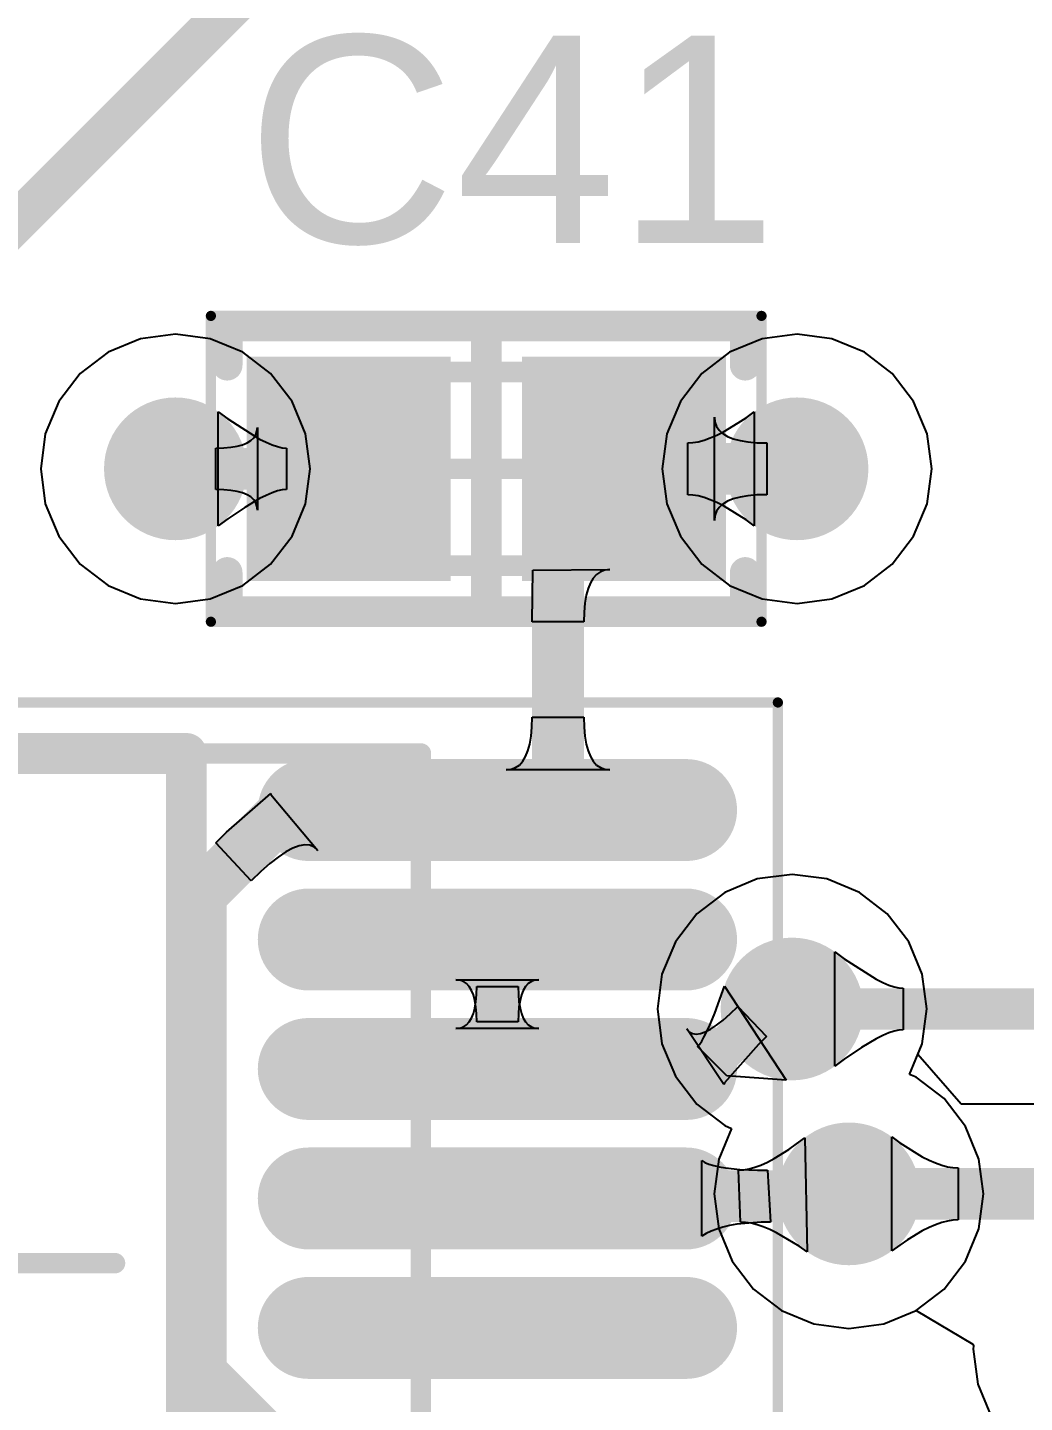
# Model space of a CAD drawing. Header units: inches. Extents: x -0.01 to 3.94, y -0.06 to 4.68.
# Drawn here: x 0.3514 to 0.5439, y 3.2997 to 3.5652 of the extents above; entities that cross this region are included whole.
import ezdxf

# ---------------------------------------------------------------- set-up
doc = ezdxf.new("R2010")
doc.units = ezdxf.units.IN
doc.header["$MEASUREMENT"] = 0
for name, color, linetype in [('Bottom Layer', 5, 'Continuous'), ('Int1 -GND)', 16, 'Continuous'), ('Int2 -PWR)', 76, 'Continuous'), ('Top 3D Body', 56, 'Continuous'), ('Top Courtyard', 56, 'Continuous'), ('Top Layer', 1, 'Continuous'), ('Top Overlay', 2, 'Continuous'), ('Top Paste', 8, 'Continuous'), ('Top Solder', 216, 'Continuous'), ('Via Holes', 16, 'Continuous')]:
    doc.layers.add(name, color=color, linetype=linetype)
doc.styles.add('Arial', font='', dxfattribs={"height": 0.2})
doc.styles.get('Arial').set_extended_font_data('Arial')

# ---------------------------------------------------------------- blocks, each defined once
blk = doc.blocks.new('517EE8A2_9FD8_4174_996D_BDBF76CA3EEB_428')
at = {"layer": 'Top Layer'}
h = blk.add_hatch(color=1, dxfattribs=at)
edge = h.paths.add_edge_path()
edge.add_arc((0.12992205, 0.0874998), 0.007874, 270, 450)
edge.add_line((0.12992205, 0.09537380000000001), (0.05708735000000001, 0.09537380000000001))
edge.add_arc((0.05708735, 0.0874998), 0.007874, 90, 270)
edge.add_line((0.05708735, 0.0796258), (0.12992205, 0.0796258))
h = blk.add_hatch(color=1, dxfattribs=at)
edge = h.paths.add_edge_path()
edge.add_arc((0.12992205, 0.0624998), 0.007874, 270, 450)
edge.add_line((0.12992205, 0.0703738), (0.05708735000000001, 0.0703738))
edge.add_arc((0.05708735, 0.0624998), 0.007874, 90, 270)
edge.add_line((0.05708735, 0.0546258), (0.12992205, 0.0546258))
h = blk.add_hatch(color=1, dxfattribs=at)
edge = h.paths.add_edge_path()
edge.add_arc((0.12992205, 0.0374998), 0.007874, 270, 450)
edge.add_line((0.12992205, 0.0453738), (0.05708735000000001, 0.0453738))
edge.add_arc((0.05708735, 0.0374998), 0.007874, 90, 270)
edge.add_line((0.05708735, 0.0296258), (0.12992205, 0.0296258))
h = blk.add_hatch(color=1, dxfattribs=at)
edge = h.paths.add_edge_path()
edge.add_arc((0.12992205, 0.0124998), 0.007874, 270, 450)
edge.add_line((0.12992205, 0.0203738), (0.05708735000000001, 0.0203738))
edge.add_arc((0.05708735, 0.0124998), 0.007874, 90, 270)
edge.add_line((0.05708735, 0.004625800000000003), (0.12992205, 0.004625799999999996))
h = blk.add_hatch(color=1, dxfattribs=at)
edge = h.paths.add_edge_path()
edge.add_arc((0.12992205, -0.0125002), 0.007874, 270, 450)
edge.add_line((0.12992205, -0.004626200000000002), (0.05708735000000001, -0.004626199999999997))
edge.add_arc((0.05708735, -0.0125002), 0.007874, 90, 270)
edge.add_line((0.05708735, -0.0203742), (0.12992205, -0.0203742))
at = {"layer": 'Top Paste'}
h = blk.add_hatch(color=8, dxfattribs=at)
edge = h.paths.add_edge_path()
edge.add_arc((0.12992205, 0.0874998), 0.007874, 270, 450)
edge.add_line((0.12992205, 0.09537380000000001), (0.05708735000000001, 0.09537380000000001))
edge.add_arc((0.05708735, 0.0874998), 0.007874, 90, 270)
edge.add_line((0.05708735, 0.0796258), (0.12992205, 0.0796258))
h = blk.add_hatch(color=8, dxfattribs=at)
edge = h.paths.add_edge_path()
edge.add_arc((0.12992205, 0.0624998), 0.007874, 270, 450)
edge.add_line((0.12992205, 0.0703738), (0.05708735000000001, 0.0703738))
edge.add_arc((0.05708735, 0.0624998), 0.007874, 90, 270)
edge.add_line((0.05708735, 0.0546258), (0.12992205, 0.0546258))
h = blk.add_hatch(color=8, dxfattribs=at)
edge = h.paths.add_edge_path()
edge.add_arc((0.12992205, 0.0374998), 0.007874, 270, 450)
edge.add_line((0.12992205, 0.0453738), (0.05708735000000001, 0.0453738))
edge.add_arc((0.05708735, 0.0374998), 0.007874, 90, 270)
edge.add_line((0.05708735, 0.0296258), (0.12992205, 0.0296258))
h = blk.add_hatch(color=8, dxfattribs=at)
edge = h.paths.add_edge_path()
edge.add_arc((0.12992205, 0.0124998), 0.007874, 270, 450)
edge.add_line((0.12992205, 0.0203738), (0.05708735000000001, 0.0203738))
edge.add_arc((0.05708735, 0.0124998), 0.007874, 90, 270)
edge.add_line((0.05708735, 0.004625800000000003), (0.12992205, 0.004625799999999996))
h = blk.add_hatch(color=8, dxfattribs=at)
edge = h.paths.add_edge_path()
edge.add_arc((0.12992205, -0.0125002), 0.007874, 270, 450)
edge.add_line((0.12992205, -0.004626200000000002), (0.05708735000000001, -0.004626199999999997))
edge.add_arc((0.05708735, -0.0125002), 0.007874, 90, 270)
edge.add_line((0.05708735, -0.0203742), (0.12992205, -0.0203742))
at = {"layer": 'Top Solder'}
h = blk.add_hatch(color=216, dxfattribs=at)
edge = h.paths.add_edge_path()
edge.add_arc((0.12992205, 0.0874998), 0.0098425, 270, 450)
edge.add_line((0.12992205, 0.0973423), (0.05708735000000001, 0.0973423))
edge.add_arc((0.05708735, 0.0874998), 0.0098425, 90, 270)
edge.add_line((0.05708735, 0.0776573), (0.12992205, 0.0776573))
h = blk.add_hatch(color=216, dxfattribs=at)
edge = h.paths.add_edge_path()
edge.add_arc((0.12992205, 0.0624998), 0.0098425, 270, 450)
edge.add_line((0.12992205, 0.0723423), (0.05708735000000001, 0.0723423))
edge.add_arc((0.05708735, 0.0624998), 0.0098425, 90, 270)
edge.add_line((0.05708735, 0.0526573), (0.12992205, 0.0526573))
h = blk.add_hatch(color=216, dxfattribs=at)
edge = h.paths.add_edge_path()
edge.add_arc((0.12992205, 0.0374998), 0.0098425, 270, 450)
edge.add_line((0.12992205, 0.0473423), (0.05708735000000001, 0.0473423))
edge.add_arc((0.05708735, 0.0374998), 0.0098425, 90, 270)
edge.add_line((0.05708735, 0.0276573), (0.12992205, 0.0276573))
h = blk.add_hatch(color=216, dxfattribs=at)
edge = h.paths.add_edge_path()
edge.add_arc((0.12992205, 0.0124998), 0.0098425, 270, 450)
edge.add_line((0.12992205, 0.0223423), (0.05708735000000001, 0.0223423))
edge.add_arc((0.05708735, 0.0124998), 0.0098425, 90, 270)
edge.add_line((0.05708735, 0.002657300000000003), (0.12992205, 0.002657299999999996))
h = blk.add_hatch(color=216, dxfattribs=at)
edge = h.paths.add_edge_path()
edge.add_arc((0.12992205, -0.0125002), 0.0098425, 270, 450)
edge.add_line((0.12992205, -0.002657700000000002), (0.05708735000000001, -0.002657699999999997))
edge.add_arc((0.05708735, -0.0125002), 0.0098425, 90, 270)
edge.add_line((0.05708735, -0.0223427), (0.12992205, -0.0223427))
at = {"layer": 'Top 3D Body'}
for points in [[(-0.0787393, 0.0984258, 0.003937, 0.003937, 0), (0.0787407, 0.0984258, 0.003937, 0.003937, 0)], [(0.0787407, -0.0984242, 0.003937, 0.003937, 0), (0.0787407, 0.0984258, 0.003937, 0.003937, 0)]]:
    blk.add_lwpolyline(points, format="xyseb", dxfattribs=at)
blk.add_lwpolyline([(0.0777565, 0.0984258, 0.0019685, 0.0019685, 1), (0.0797249, 0.0984258, 0.0019685, 0.0019685, 1)], format="xyseb", close=True, dxfattribs=at)
blk.add_lwpolyline([(0.0777565, 0.0984258, 0.0019685, 0.0019685, 1), (0.0797249, 0.0984258, 0.0019685, 0.0019685, 1)], format="xyseb", close=True, dxfattribs=at)
at = {"layer": 'Top Courtyard'}
for points in [[(-0.1476373, 0.1082678, 0.0019685, 0.0019685, 0), (0.1476387, 0.1082678, 0.0019685, 0.0019685, 0)], [(0.1476387, -0.1082682, 0.0019685, 0.0019685, 0), (0.1476387, 0.1082678, 0.0019685, 0.0019685, 0)], [(-0.0196853, -2e-07, 0.003937, 0.003937, 0), (0.0196847, -2e-07, 0.003937, 0.003937, 0)]]:
    blk.add_lwpolyline(points, format="xyseb", dxfattribs=at)
for points in [[(0.1471466, 0.1082678, 0.0009842, 0.0009842, 1), (0.1481308, 0.1082678, 0.0009842, 0.0009842, 1)], [(0.1471466, 0.1082678, 0.0009842, 0.0009842, 1), (0.1481308, 0.1082678, 0.0009842, 0.0009842, 1)], [(0.0187005, -2e-07, 0.0019685, 0.0019685, 1), (0.0206689, -2e-07, 0.0019685, 0.0019685, 1)]]:
    blk.add_lwpolyline(points, format="xyseb", close=True, dxfattribs=at)
at = {"layer": 'Top Overlay'}
for points in [[(-0.0334653, 0.0984258, 0.007874, 0.007874, 0), (0.0334647, 0.0984258, 0.007874, 0.007874, 0)], [(0.0334647, -0.0984242, 0.007874, 0.007874, 0), (0.0334647, 0.0984258, 0.007874, 0.007874, 0)]]:
    blk.add_lwpolyline(points, format="xyseb", dxfattribs=at)
blk.add_lwpolyline([(0.0314962, 0.0984258, 0.003937, 0.003937, 1), (0.0354332, 0.0984258, 0.003937, 0.003937, 1)], format="xyseb", close=True, dxfattribs=at)
blk.add_lwpolyline([(0.0314962, 0.0984258, 0.003937, 0.003937, 1), (0.0354332, 0.0984258, 0.003937, 0.003937, 1)], format="xyseb", close=True, dxfattribs=at)
blk = doc.blocks.new('CAP_0603_1608_590')
at = {"layer": 'Top Layer'}
for points in [[(-0.04429125, -0.01968485), (-0.04429125, 0.01968525), (-0.00885815, 0.01968525), (-0.00885815, -0.01968485)], [(0.00885875, -0.01968485), (0.00885875, 0.01968525), (0.04429185, 0.01968525), (0.04429185, -0.01968485)]]:
    blk.add_hatch(color=1, dxfattribs=at).paths.add_polyline_path(points)
at = {"layer": 'Top Paste'}
for points in [[(-0.04429125, -0.01968485), (-0.04429125, 0.01968525), (-0.00885815, 0.01968525), (-0.00885815, -0.01968485)], [(0.00885875, -0.01968485), (0.00885875, 0.01968525), (0.04429185, 0.01968525), (0.04429185, -0.01968485)]]:
    blk.add_hatch(color=8, dxfattribs=at).paths.add_polyline_path(points)
at = {"layer": 'Top Solder'}
for points in [[(-0.04625975, -0.02165335), (-0.04625975, 0.02165375), (-0.00688965, 0.02165375), (-0.00688965, -0.02165335)], [(0.00689025, -0.02165335), (0.00689025, 0.02165375), (0.04626035, 0.02165375), (0.04626035, -0.02165335)]]:
    blk.add_hatch(color=216, dxfattribs=at).paths.add_polyline_path(points)
at = {"layer": 'Top 3D Body'}
for points in [[(0.0344493, 0.0187002, 0.003937, 0.003937, 0), (-0.0344487, 0.0187002, 0.003937, 0.003937, 0)], [(-0.0344487, 0.0187002, 0.003937, 0.003937, 0), (-0.0344487, -0.0187018, 0.003937, 0.003937, 0)], [(0.0344493, 0.0187002, 0.003937, 0.003937, 0), (0.0344493, -0.0187018, 0.003937, 0.003937, 0)], [(0.0344493, -0.0187018, 0.003937, 0.003937, 0), (-0.0344487, -0.0187018, 0.003937, 0.003937, 0)]]:
    blk.add_lwpolyline(points, format="xyseb", dxfattribs=at)
for points in [[(-0.0354329, 0.0187002, 0.0019685, 0.0019685, 1), (-0.0334645, 0.0187002, 0.0019685, 0.0019685, 1)], [(-0.0354329, 0.0187002, 0.0019685, 0.0019685, 1), (-0.0334645, 0.0187002, 0.0019685, 0.0019685, 1)], [(0.0334651, 0.0187002, 0.0019685, 0.0019685, 1), (0.0354335, 0.0187002, 0.0019685, 0.0019685, 1)], [(0.0334651, 0.0187002, 0.0019685, 0.0019685, 1), (0.0354335, 0.0187002, 0.0019685, 0.0019685, 1)], [(-0.0354329, -0.0187018, 0.0019685, 0.0019685, 1), (-0.0334645, -0.0187018, 0.0019685, 0.0019685, 1)], [(-0.0354329, -0.0187018, 0.0019685, 0.0019685, 1), (-0.0334645, -0.0187018, 0.0019685, 0.0019685, 1)], [(0.0334651, -0.0187018, 0.0019685, 0.0019685, 1), (0.0354335, -0.0187018, 0.0019685, 0.0019685, 1)], [(0.0334651, -0.0187018, 0.0019685, 0.0019685, 1), (0.0354335, -0.0187018, 0.0019685, 0.0019685, 1)]]:
    blk.add_lwpolyline(points, format="xyseb", close=True, dxfattribs=at)
at = {"layer": 'Top Courtyard'}
for points in [[(0.0531493, 0.0295282, 0.0019685, 0.0019685, 0), (-0.0531487, 0.0295282, 0.0019685, 0.0019685, 0)], [(-0.0531487, 0.0295282, 0.0019685, 0.0019685, 0), (-0.0531487, -0.0295278, 0.0019685, 0.0019685, 0)], [(0.0531493, 0.0295282, 0.0019685, 0.0019685, 0), (0.0531493, -0.0295278, 0.0019685, 0.0019685, 0)], [(-7e-07, 0.0187002, 0.003937, 0.003937, 0), (-7e-07, -0.0187018, 0.003937, 0.003937, 0)], [(0.0187013, 2e-07, 0.003937, 0.003937, 0), (-0.0187007, 2e-07, 0.003937, 0.003937, 0)], [(0.0531493, -0.0295278, 0.0019685, 0.0019685, 0), (-0.0531487, -0.0295278, 0.0019685, 0.0019685, 0)]]:
    blk.add_lwpolyline(points, format="xyseb", dxfattribs=at)
for points in [[(-0.0536408, 0.0295282, 0.0009842, 0.0009842, 1), (-0.0526566, 0.0295282, 0.0009842, 0.0009842, 1)], [(-0.0536408, 0.0295282, 0.0009842, 0.0009842, 1), (-0.0526566, 0.0295282, 0.0009842, 0.0009842, 1)], [(0.0526572, 0.0295282, 0.0009842, 0.0009842, 1), (0.0536414, 0.0295282, 0.0009842, 0.0009842, 1)], [(0.0526572, 0.0295282, 0.0009842, 0.0009842, 1), (0.0536414, 0.0295282, 0.0009842, 0.0009842, 1)], [(-0.0009849, 0.0187002, 0.0019685, 0.0019685, 1), (0.0009835, 0.0187002, 0.0019685, 0.0019685, 1)], [(-0.0196849, 2e-07, 0.0019685, 0.0019685, 1), (-0.0177165, 2e-07, 0.0019685, 0.0019685, 1)], [(0.0177171, 2e-07, 0.0019685, 0.0019685, 1), (0.0196855, 2e-07, 0.0019685, 0.0019685, 1)], [(-0.0009849, -0.0187018, 0.0019685, 0.0019685, 1), (0.0009835, -0.0187018, 0.0019685, 0.0019685, 1)], [(-0.0536408, -0.0295278, 0.0009842, 0.0009842, 1), (-0.0526566, -0.0295278, 0.0009842, 0.0009842, 1)], [(-0.0536408, -0.0295278, 0.0009842, 0.0009842, 1), (-0.0526566, -0.0295278, 0.0009842, 0.0009842, 1)], [(0.0526572, -0.0295278, 0.0009842, 0.0009842, 1), (0.0536414, -0.0295278, 0.0009842, 0.0009842, 1)], [(0.0526572, -0.0295278, 0.0009842, 0.0009842, 1), (0.0536414, -0.0295278, 0.0009842, 0.0009842, 1)]]:
    blk.add_lwpolyline(points, format="xyseb", close=True, dxfattribs=at)
at = {"layer": 'Top Overlay'}
for points in [[(-0.0500007, 0.0275582, 0.0059055, 0.0059055, 0), (-0.0500007, 0.0200002, 0.0059055, 0.0059055, 0)], [(0.0499993, 0.0275582, 0.0059055, 0.0059055, 0), (-0.0500007, 0.0275582, 0.0059055, 0.0059055, 0)], [(-7e-07, 0.0275582, 0.0059055, 0.0059055, 0), (-7e-07, -0.0275598, 0.0059055, 0.0059055, 0)], [(0.0499993, 0.0275582, 0.0059055, 0.0059055, 0), (0.0499993, 0.0200002, 0.0059055, 0.0059055, 0)], [(-0.0500007, -0.0199998, 0.0059055, 0.0059055, 0), (-0.0500007, -0.0275598, 0.0059055, 0.0059055, 0)], [(0.0499993, -0.0199998, 0.0059055, 0.0059055, 0), (0.0499993, -0.0275598, 0.0059055, 0.0059055, 0)], [(0.0499993, -0.0275598, 0.0059055, 0.0059055, 0), (-0.0500007, -0.0275598, 0.0059055, 0.0059055, 0)]]:
    blk.add_lwpolyline(points, format="xyseb", dxfattribs=at)
for points in [[(-0.0514771, 0.0275582, 0.0029527, 0.0029527, 1), (-0.0485243, 0.0275582, 0.0029527, 0.0029527, 1)], [(-0.0514771, 0.0275582, 0.0029527, 0.0029527, 1), (-0.0485243, 0.0275582, 0.0029527, 0.0029527, 1)], [(-0.0014771, 0.0275582, 0.0029527, 0.0029527, 1), (0.0014757, 0.0275582, 0.0029527, 0.0029527, 1)], [(0.0485229, 0.0275582, 0.0029527, 0.0029527, 1), (0.0514757, 0.0275582, 0.0029527, 0.0029527, 1)], [(0.0485229, 0.0275582, 0.0029527, 0.0029527, 1), (0.0514757, 0.0275582, 0.0029527, 0.0029527, 1)], [(-0.0514771, 0.0200002, 0.0029527, 0.0029527, 1), (-0.0485243, 0.0200002, 0.0029527, 0.0029527, 1)], [(0.0485229, 0.0200002, 0.0029527, 0.0029527, 1), (0.0514757, 0.0200002, 0.0029527, 0.0029527, 1)], [(-0.0514771, -0.0199998, 0.0029527, 0.0029527, 1), (-0.0485243, -0.0199998, 0.0029527, 0.0029527, 1)], [(0.0485229, -0.0199998, 0.0029527, 0.0029527, 1), (0.0514757, -0.0199998, 0.0029527, 0.0029527, 1)], [(-0.0514771, -0.0275598, 0.0029527, 0.0029527, 1), (-0.0485243, -0.0275598, 0.0029527, 0.0029527, 1)], [(-0.0514771, -0.0275598, 0.0029527, 0.0029527, 1), (-0.0485243, -0.0275598, 0.0029527, 0.0029527, 1)], [(-0.0014771, -0.0275598, 0.0029527, 0.0029527, 1), (0.0014757, -0.0275598, 0.0029527, 0.0029527, 1)], [(0.0485229, -0.0275598, 0.0029527, 0.0029527, 1), (0.0514757, -0.0275598, 0.0029527, 0.0029527, 1)], [(0.0485229, -0.0275598, 0.0029527, 0.0029527, 1), (0.0514757, -0.0275598, 0.0029527, 0.0029527, 1)]]:
    blk.add_lwpolyline(points, format="xyseb", close=True, dxfattribs=at)

msp = doc.modelspace()

# ---------------------------------------------------------------- hatches: boundary and pattern name
at = {"layer": 'Bottom Layer'}
h = msp.add_hatch(color=5, dxfattribs=at)
edge = h.paths.add_edge_path()
edge.add_arc((0.38, 3.48), 0.0137795, 0, 360)
h = msp.add_hatch(color=5, dxfattribs=at)
edge = h.paths.add_edge_path()
edge.add_arc((0.5, 3.48), 0.0137795, 0, 360)
h = msp.add_hatch(color=5, dxfattribs=at)
edge = h.paths.add_edge_path()
edge.add_arc((0.4990379, 3.3756961), 0.0137795, 0, 360)
h = msp.add_hatch(color=5, dxfattribs=at)
edge = h.paths.add_edge_path()
edge.add_arc((0.51, 3.34), 0.0137795, 0, 360)
at = {"layer": 'Int1 -GND)'}
h = msp.add_hatch(color=7, dxfattribs=at)
edge = h.paths.add_edge_path()
edge.add_arc((0.38, 3.48), 0.0137795, 0, 360)
h = msp.add_hatch(color=7, dxfattribs=at)
edge = h.paths.add_edge_path()
edge.add_arc((0.5, 3.48), 0.0137795, 0, 360)
h = msp.add_hatch(color=7, dxfattribs=at)
edge = h.paths.add_edge_path()
edge.add_arc((0.4990379, 3.3756961), 0.0137795, 0, 360)
h = msp.add_hatch(color=7, dxfattribs=at)
edge = h.paths.add_edge_path()
edge.add_arc((0.51, 3.34), 0.0137795, 0, 360)
at = {"layer": 'Int2 -PWR)'}
h = msp.add_hatch(color=7, dxfattribs=at)
edge = h.paths.add_edge_path()
edge.add_arc((0.38, 3.48), 0.0137795, 0, 360)
h = msp.add_hatch(color=7, dxfattribs=at)
edge = h.paths.add_edge_path()
edge.add_arc((0.5, 3.48), 0.0137795, 0, 360)
h = msp.add_hatch(color=7, dxfattribs=at)
edge = h.paths.add_edge_path()
edge.add_arc((0.4990379, 3.3756961), 0.0137795, 0, 360)
h = msp.add_hatch(color=7, dxfattribs=at)
edge = h.paths.add_edge_path()
edge.add_arc((0.51, 3.34), 0.0137795, 0, 360)
at = {"layer": 'Top Layer'}
h = msp.add_hatch(color=1, dxfattribs=at)
edge = h.paths.add_edge_path()
edge.add_arc((0.38, 3.48), 0.0137795, 0, 360)
h = msp.add_hatch(color=1, dxfattribs=at)
edge = h.paths.add_edge_path()
edge.add_arc((0.5, 3.48), 0.0137795, 0, 360)
h = msp.add_hatch(color=1, dxfattribs=at)
edge = h.paths.add_edge_path()
edge.add_arc((0.4990379, 3.3756961), 0.0137795, 0, 360)
h = msp.add_hatch(color=1, dxfattribs=at)
edge = h.paths.add_edge_path()
edge.add_arc((0.51, 3.34), 0.0137795, 0, 360)
at = {"layer": 'Via Holes'}
h = msp.add_hatch(color=7, dxfattribs=at)
edge = h.paths.add_edge_path()
edge.add_arc((0.38, 3.48), 0.0068897, 0, 360)
h = msp.add_hatch(color=7, dxfattribs=at)
edge = h.paths.add_edge_path()
edge.add_arc((0.5, 3.48), 0.0068897, 0, 360)
h = msp.add_hatch(color=7, dxfattribs=at)
edge = h.paths.add_edge_path()
edge.add_arc((0.4990379, 3.3756961), 0.0068897, 0, 360)
h = msp.add_hatch(color=7, dxfattribs=at)
edge = h.paths.add_edge_path()
edge.add_arc((0.51, 3.34), 0.0068897, 0, 360)

# ---------------------------------------------------------------- linework, layer by layer
at = {"layer": 'Bottom Layer'}
for p, q in [((0.5073125, 3.3646776), (0.5073125, 3.3867146)), ((0.5073125, 3.3867146), (0.5091266, 3.3853811)), ((0.5091266, 3.3853811), (0.5152803, 3.3814507)), ((0.5152803, 3.3814507), (0.5165431, 3.3808191)), ((0.5165431, 3.3808191), (0.5176957, 3.3803278)), ((0.5176957, 3.3803278), (0.518738, 3.3799768)), ((0.518738, 3.3799768), (0.51967, 3.3797663)), ((0.51967, 3.3797663), (0.5204918, 3.3796961)), ((0.5204918, 3.3796961), (0.5204918, 3.3716961)), ((0.5152803, 3.3699415), (0.5124239, 3.368257)), ((0.5165431, 3.3705731), (0.5152803, 3.3699415)), ((0.5176957, 3.3710644), (0.5165431, 3.3705731)), ((0.518738, 3.3714154), (0.5176957, 3.3710644)), ((0.51967, 3.3716259), (0.518738, 3.3714154)), ((0.5204918, 3.3716961), (0.51967, 3.3716259)), ((0.5124239, 3.368257), (0.5091266, 3.3660111)), ((0.5091266, 3.3660111), (0.5073125, 3.3646776))]:
    msp.add_line(p, q, dxfattribs=at)
msp.add_lwpolyline([(0.4990379, 3.3756961, 0.008, 0.008, 0), (0.7007617, 3.3756961, 0.008, 0.008, 0)], format="xyseb", dxfattribs=at)
msp.add_lwpolyline([(0.4970379, 3.3756961, 0.004, 0.004, 1), (0.5010379, 3.3756961, 0.004, 0.004, 1)], format="xyseb", close=True, dxfattribs=at)
at = {"layer": 'Int1 -GND)'}
for p, q in [((0.4932702, 3.505116), (0.486999, 3.5025184)), ((0.5, 3.506002), (0.4932702, 3.505116)), ((0.5067298, 3.505116), (0.5, 3.506002)), ((0.513001, 3.5025184), (0.5067298, 3.505116)), ((0.486999, 3.5025184), (0.4816138, 3.4983862)), ((0.5183862, 3.4983862), (0.513001, 3.5025184)), ((0.4816138, 3.4983862), (0.4774816, 3.493001)), ((0.5225184, 3.493001), (0.5183862, 3.4983862)), ((0.4774816, 3.493001), (0.474884, 3.4867298)), ((0.525116, 3.4867298), (0.5225184, 3.493001)), ((0.474884, 3.4867298), (0.473998, 3.48)), ((0.526002, 3.48), (0.525116, 3.4867298)), ((0.473998, 3.48), (0.474884, 3.4732702)), ((0.525116, 3.4732702), (0.526002, 3.48)), ((0.474884, 3.4732702), (0.4774816, 3.466999)), ((0.5225184, 3.466999), (0.525116, 3.4732702)), ((0.4774816, 3.466999), (0.4816138, 3.4616138)), ((0.5183862, 3.4616138), (0.5225184, 3.466999)), ((0.4816138, 3.4616138), (0.486999, 3.4574816)), ((0.513001, 3.4574816), (0.5183862, 3.4616138)), ((0.486999, 3.4574816), (0.4932702, 3.454884)), ((0.5067298, 3.454884), (0.513001, 3.4574816)), ((0.4932702, 3.454884), (0.5, 3.453998)), ((0.5, 3.453998), (0.5067298, 3.454884)), ((0.4990379, 3.4016981), (0.4923081, 3.4008121)), ((0.5057677, 3.4008121), (0.4990379, 3.4016981)), ((0.4923081, 3.4008121), (0.4860369, 3.3982145)), ((0.5120389, 3.3982145), (0.5057677, 3.4008121)), ((0.4860369, 3.3982145), (0.4806517, 3.3940823)), ((0.5174241, 3.3940823), (0.5120389, 3.3982145)), ((0.4806517, 3.3940823), (0.4765195, 3.3886971)), ((0.5215563, 3.3886971), (0.5174241, 3.3940823)), ((0.4765195, 3.3886971), (0.4739219, 3.3824259)), ((0.5241539, 3.3824259), (0.5215563, 3.3886971)), ((0.4739219, 3.3824259), (0.4730359, 3.3756961)), ((0.5250399, 3.3756961), (0.5241539, 3.3824259)), ((0.4730359, 3.3756961), (0.4739219, 3.3689663)), ((0.5241539, 3.3689663), (0.5250399, 3.3756961)), ((0.4739219, 3.3689663), (0.4765195, 3.3626951)), ((0.5217054, 3.3630551), (0.5241539, 3.3689663)), ((0.4765195, 3.3626951), (0.4806517, 3.3573099)), ((0.523001, 3.3625184), (0.5217054, 3.3630551)), ((0.5283862, 3.3583862), (0.523001, 3.3625184)), ((0.4806517, 3.3573099), (0.4860369, 3.3531777)), ((0.5325184, 3.353001), (0.5283862, 3.3583862)), ((0.4873325, 3.352641), (0.484884, 3.3467298)), ((0.4860369, 3.3531777), (0.4873325, 3.352641)), ((0.535116, 3.3467298), (0.5325184, 3.353001)), ((0.484884, 3.3467298), (0.483998, 3.34)), ((0.536002, 3.34), (0.535116, 3.3467298)), ((0.483998, 3.34), (0.484884, 3.3332702)), ((0.535116, 3.3332702), (0.536002, 3.34)), ((0.484884, 3.3332702), (0.4874816, 3.326999)), ((0.5325184, 3.326999), (0.535116, 3.3332702)), ((0.4874816, 3.326999), (0.4916138, 3.3216138)), ((0.5283862, 3.3216138), (0.5325184, 3.326999)), ((0.4916138, 3.3216138), (0.496999, 3.3174816)), ((0.523001, 3.3174816), (0.5283862, 3.3216138)), ((0.496999, 3.3174816), (0.5032702, 3.314884)), ((0.5167298, 3.314884), (0.523001, 3.3174816)), ((0.5032702, 3.314884), (0.51, 3.313998)), ((0.51, 3.313998), (0.5167298, 3.314884))]:
    msp.add_line(p, q, dxfattribs=at)
at = {"layer": 'Int2 -PWR)'}
for p, q in [((0.3732702, 3.505116), (0.366999, 3.5025184)), ((0.38, 3.506002), (0.3732702, 3.505116)), ((0.3867298, 3.505116), (0.38, 3.506002)), ((0.393001, 3.5025184), (0.3867298, 3.505116)), ((0.366999, 3.5025184), (0.3616138, 3.4983862)), ((0.3983862, 3.4983862), (0.393001, 3.5025184)), ((0.3616138, 3.4983862), (0.3574816, 3.493001)), ((0.4025184, 3.493001), (0.3983862, 3.4983862)), ((0.3574816, 3.493001), (0.354884, 3.4867298)), ((0.405116, 3.4867298), (0.4025184, 3.493001)), ((0.354884, 3.4867298), (0.353998, 3.48)), ((0.406002, 3.48), (0.405116, 3.4867298)), ((0.353998, 3.48), (0.354884, 3.4732702)), ((0.405116, 3.4732702), (0.406002, 3.48)), ((0.354884, 3.4732702), (0.3574816, 3.466999)), ((0.4025184, 3.466999), (0.405116, 3.4732702)), ((0.3574816, 3.466999), (0.3616138, 3.4616138)), ((0.3983862, 3.4616138), (0.4025184, 3.466999)), ((0.3616138, 3.4616138), (0.366999, 3.4574816)), ((0.393001, 3.4574816), (0.3983862, 3.4616138)), ((0.366999, 3.4574816), (0.3732702, 3.454884)), ((0.3867298, 3.454884), (0.393001, 3.4574816)), ((0.3732702, 3.454884), (0.38, 3.453998)), ((0.38, 3.453998), (0.3867298, 3.454884)), ((0.4990379, 3.4016981), (0.4923081, 3.4008121)), ((0.5057677, 3.4008121), (0.4990379, 3.4016981)), ((0.4923081, 3.4008121), (0.4860369, 3.3982145)), ((0.5120389, 3.3982145), (0.5057677, 3.4008121)), ((0.4860369, 3.3982145), (0.4806517, 3.3940823)), ((0.5174241, 3.3940823), (0.5120389, 3.3982145)), ((0.4806517, 3.3940823), (0.4765195, 3.3886971)), ((0.5215563, 3.3886971), (0.5174241, 3.3940823)), ((0.4765195, 3.3886971), (0.4739219, 3.3824259)), ((0.5241539, 3.3824259), (0.5215563, 3.3886971)), ((0.4739219, 3.3824259), (0.4730359, 3.3756961)), ((0.5250399, 3.3756961), (0.5241539, 3.3824259)), ((0.4730359, 3.3756961), (0.4739219, 3.3689663)), ((0.5241539, 3.3689663), (0.5250399, 3.3756961)), ((0.4739219, 3.3689663), (0.4765195, 3.3626951)), ((0.5232934, 3.3668888), (0.5241539, 3.3689663)), ((0.5316621, 3.357333), (0.5232934, 3.3668888)), ((0.4765195, 3.3626951), (0.4806517, 3.3573099)), ((0.4806517, 3.3573099), (0.4860369, 3.3531777)), ((0.8513883, 3.357333), (0.5316621, 3.357333)), ((0.4873325, 3.352641), (0.484884, 3.3467298)), ((0.4860369, 3.3531777), (0.4873325, 3.352641)), ((0.5182746, 3.3289815), (0.5182746, 3.3510185)), ((0.5182746, 3.3510185), (0.5198455, 3.349875)), ((0.5198455, 3.349875), (0.5241749, 3.3471667)), ((0.484884, 3.3467298), (0.483998, 3.34)), ((0.5241749, 3.3471667), (0.5254902, 3.3465046)), ((0.5254902, 3.3465046), (0.5267416, 3.345963)), ((0.5267416, 3.345963), (0.5279291, 3.3455417)), ((0.5279291, 3.3455417), (0.5290527, 3.3452407)), ((0.5290527, 3.3452407), (0.5301123, 3.3450602)), ((0.5301123, 3.3450602), (0.5311081, 3.345)), ((0.5311081, 3.345), (0.5311081, 3.335)), ((0.483998, 3.34), (0.484884, 3.3332702)), ((0.5290527, 3.3347593), (0.5279291, 3.3344583)), ((0.5301123, 3.3349398), (0.5290527, 3.3347593)), ((0.5311081, 3.335), (0.5301123, 3.3349398)), ((0.484884, 3.3332702), (0.4874816, 3.326999)), ((0.5241749, 3.3328333), (0.5213525, 3.3311481)), ((0.5254902, 3.3334954), (0.5241749, 3.3328333)), ((0.5267416, 3.334037), (0.5254902, 3.3334954)), ((0.5279291, 3.3344583), (0.5267416, 3.334037)), ((0.5198455, 3.330125), (0.5182746, 3.3289815)), ((0.5213525, 3.3311481), (0.5198455, 3.330125)), ((0.4874816, 3.326999), (0.4916138, 3.3216138)), ((0.4916138, 3.3216138), (0.496999, 3.3174816)), ((0.496999, 3.3174816), (0.5032702, 3.314884)), ((0.5167298, 3.314884), (0.5230009, 3.3174816)), ((0.5230009, 3.3174816), (0.5339603, 3.3109748)), ((0.5032702, 3.314884), (0.51, 3.313998)), ((0.51, 3.313998), (0.5167298, 3.314884)), ((0.5339603, 3.3109748), (0.5340858, 3.3106669)), ((0.5340858, 3.3106669), (0.533998, 3.31)), ((0.533998, 3.31), (0.534884, 3.3032702)), ((0.534884, 3.3032702), (0.5374816, 3.296999))]:
    msp.add_line(p, q, dxfattribs=at)
msp.add_lwpolyline([(0.51, 3.34, 0.01, 0.01, 0), (0.88, 3.34, 0.01, 0.01, 0)], format="xyseb", dxfattribs=at)
msp.add_lwpolyline([(0.5075, 3.34, 0.005, 0.005, 1), (0.5125, 3.34, 0.005, 0.005, 1)], format="xyseb", close=True, dxfattribs=at)
at = {"layer": 'Top Layer'}
for p, q in [((0.3882746, 3.4689815), (0.3882746, 3.4910185)), ((0.3882746, 3.4910185), (0.3900887, 3.489685)), ((0.3900887, 3.489685), (0.3962424, 3.4857546)), ((0.4840512, 3.47), (0.4840512, 3.49)), ((0.4840512, 3.49), (0.4841524, 3.48905)), ((0.4841524, 3.48905), (0.484456, 3.4882)), ((0.4858251, 3.4871667), (0.4886475, 3.4888519)), ((0.4886475, 3.4888519), (0.4901545, 3.489875)), ((0.4901545, 3.489875), (0.4917254, 3.4910185)), ((0.4917254, 3.4910185), (0.4917254, 3.4689815)), ((0.3951082, 3.48596), (0.3955082, 3.48656)), ((0.3955082, 3.48656), (0.3957482, 3.48724)), ((0.3957482, 3.48724), (0.3958282, 3.488)), ((0.3958282, 3.488), (0.3958282, 3.472)), ((0.4832584, 3.485963), (0.4845098, 3.4865046)), ((0.484456, 3.4882), (0.484962, 3.48745)), ((0.4845098, 3.4865046), (0.4858251, 3.4871667)), ((0.484962, 3.48745), (0.4856704, 3.4868)), ((0.4856704, 3.4868), (0.4865812, 3.48625)), ((0.4865812, 3.48625), (0.4876944, 3.4858)), ((0.3878282, 3.484), (0.3893482, 3.48404)), ((0.3878282, 3.476), (0.3878282, 3.484)), ((0.3893482, 3.48404), (0.3907082, 3.48416)), ((0.3907082, 3.48416), (0.3919082, 3.48436)), ((0.3919082, 3.48436), (0.3929482, 3.48464)), ((0.3929482, 3.48464), (0.3938282, 3.485)), ((0.3938282, 3.485), (0.3945482, 3.48544)), ((0.3945482, 3.48544), (0.3951082, 3.48596)), ((0.3962424, 3.4857546), (0.3975052, 3.485123)), ((0.3975052, 3.485123), (0.3986578, 3.4846317)), ((0.3986578, 3.4846317), (0.3997001, 3.4842807)), ((0.3997001, 3.4842807), (0.4006321, 3.4840702)), ((0.4006321, 3.4840702), (0.4014539, 3.484)), ((0.4014539, 3.484), (0.4014539, 3.476)), ((0.4788919, 3.485), (0.4798877, 3.4850602)), ((0.4788919, 3.475), (0.4788919, 3.485)), ((0.4798877, 3.4850602), (0.4809473, 3.4852407)), ((0.4809473, 3.4852407), (0.4820709, 3.4855417)), ((0.4820709, 3.4855417), (0.4832584, 3.485963)), ((0.4876944, 3.4858), (0.48901, 3.48545)), ((0.48901, 3.48545), (0.490528, 3.4852)), ((0.490528, 3.4852), (0.4922484, 3.48505)), ((0.4922484, 3.48505), (0.4941712, 3.485)), ((0.4941712, 3.485), (0.4941712, 3.475)), ((0.3893482, 3.47596), (0.3878282, 3.476)), ((0.3907082, 3.47584), (0.3893482, 3.47596)), ((0.3919082, 3.47564), (0.3907082, 3.47584)), ((0.3929482, 3.47536), (0.3919082, 3.47564)), ((0.3997001, 3.4757193), (0.3986578, 3.4753683)), ((0.4006321, 3.4759298), (0.3997001, 3.4757193)), ((0.4014539, 3.476), (0.4006321, 3.4759298)), ((0.3938282, 3.475), (0.3929482, 3.47536)), ((0.3962424, 3.4742454), (0.393386, 3.4725609)), ((0.3945482, 3.47456), (0.3938282, 3.475)), ((0.3951082, 3.47404), (0.3945482, 3.47456)), ((0.3955082, 3.47344), (0.3951082, 3.47404)), ((0.3957482, 3.47276), (0.3955082, 3.47344)), ((0.3975052, 3.474877), (0.3962424, 3.4742454)), ((0.3986578, 3.4753683), (0.3975052, 3.474877)), ((0.4798877, 3.4749398), (0.4788919, 3.475)), ((0.4809473, 3.4747593), (0.4798877, 3.4749398)), ((0.4820709, 3.4744583), (0.4809473, 3.4747593)), ((0.4832584, 3.474037), (0.4820709, 3.4744583)), ((0.4845098, 3.4734954), (0.4832584, 3.474037)), ((0.4858251, 3.4728333), (0.4845098, 3.4734954)), ((0.4856704, 3.4732), (0.484962, 3.47255)), ((0.4865812, 3.47375), (0.4856704, 3.4732)), ((0.4901545, 3.470125), (0.4858251, 3.4728333)), ((0.4876944, 3.4742), (0.4865812, 3.47375)), ((0.48901, 3.47455), (0.4876944, 3.4742)), ((0.490528, 3.4748), (0.48901, 3.47455)), ((0.4922484, 3.47495), (0.490528, 3.4748)), ((0.4941712, 3.475), (0.4922484, 3.47495)), ((0.3900887, 3.470315), (0.3882746, 3.4689815)), ((0.393386, 3.4725609), (0.3900887, 3.470315)), ((0.3958282, 3.472), (0.3957482, 3.47276)), ((0.4841524, 3.47095), (0.4840512, 3.47)), ((0.484456, 3.4718), (0.4841524, 3.47095)), ((0.484962, 3.47255), (0.484456, 3.4718)), ((0.4917254, 3.4689815), (0.4901545, 3.470125)), ((0.4488581, 3.4504348), (0.4489782, 3.4604348)), ((0.4489782, 3.4604348), (0.4638581, 3.4605548)), ((0.4613081, 3.4596271), (0.4606581, 3.4589162)), ((0.4620581, 3.4601371), (0.4613081, 3.4596271)), ((0.4629081, 3.4604463), (0.4620581, 3.4601371)), ((0.4638581, 3.4605548), (0.4629081, 3.4604463)), ((0.4596581, 3.4568922), (0.4593081, 3.4555791)), ((0.4601081, 3.4580046), (0.4596581, 3.4568922)), ((0.4606581, 3.4589162), (0.4601081, 3.4580046)), ((0.4593081, 3.4555791), (0.4590581, 3.4540651)), ((0.4589081, 3.4523503), (0.4588581, 3.4504348)), ((0.4590581, 3.4540651), (0.4589081, 3.4523503)), ((0.4588581, 3.4504348), (0.4488581, 3.4504348)), ((0.4488081, 3.4300972), (0.4488581, 3.43202)), ((0.4488581, 3.43202), (0.4588581, 3.43202)), ((0.4588581, 3.43202), (0.4589081, 3.4300972)), ((0.4484081, 3.4268588), (0.4486581, 3.4283768)), ((0.4486581, 3.4283768), (0.4488081, 3.4300972)), ((0.4589081, 3.4300972), (0.4590581, 3.4283768)), ((0.4590581, 3.4283768), (0.4593081, 3.4268588)), ((0.4476081, 3.42443), (0.4480581, 3.4255432)), ((0.4480581, 3.4255432), (0.4484081, 3.4268588)), ((0.4593081, 3.4268588), (0.4596581, 3.4255432)), ((0.4596581, 3.4255432), (0.4601081, 3.42443)), ((0.4456581, 3.4223048), (0.4464081, 3.4228108)), ((0.4464081, 3.4228108), (0.4470581, 3.4235192)), ((0.4470581, 3.4235192), (0.4476081, 3.42443)), ((0.4601081, 3.42443), (0.4606581, 3.4235192)), ((0.4606581, 3.4235192), (0.4613081, 3.4228108)), ((0.4613081, 3.4228108), (0.4620581, 3.4223048)), ((0.4438581, 3.4219), (0.4448081, 3.4220012)), ((0.4638581, 3.4219), (0.4438581, 3.4219)), ((0.4448081, 3.4220012), (0.4456581, 3.4223048)), ((0.4620581, 3.4223048), (0.4629081, 3.4220012)), ((0.4629081, 3.4220012), (0.4638581, 3.4219)), ((0.3898771, 3.4098213), (0.3983944, 3.4173293)), ((0.3983944, 3.4173293), (0.3984445, 3.4171396)), ((0.3984445, 3.4171396), (0.4074645, 3.4063282)), ((0.3877978, 3.4077547), (0.3898771, 3.4098213)), ((0.3946163, 3.400431), (0.3877978, 3.4077547)), ((0.4026717, 3.4067486), (0.4013216, 3.4060242)), ((0.4038913, 3.4072036), (0.4026717, 3.4067486)), ((0.4049803, 3.407389), (0.4038913, 3.4072036)), ((0.4059389, 3.4073049), (0.4049803, 3.407389)), ((0.406767, 3.4069513), (0.4059389, 3.4073049)), ((0.4074645, 3.4063282), (0.406767, 3.4069513)), ((0.3982299, 3.4037666), (0.3964884, 3.4022336)), ((0.399841, 3.4050302), (0.3982299, 3.4037666)), ((0.4013216, 3.4060242), (0.399841, 3.4050302)), ((0.3964884, 3.4022336), (0.3946163, 3.400431)), ((0.4349259, 3.381247), (0.4341659, 3.3813282)), ((0.4341659, 3.3813282), (0.4501659, 3.3813282)), ((0.4356059, 3.3810034), (0.4349259, 3.381247)), ((0.4362059, 3.3805974), (0.4356059, 3.3810034)), ((0.4367259, 3.380029), (0.4362059, 3.3805974)), ((0.4371659, 3.3792982), (0.4367259, 3.380029)), ((0.4381259, 3.3784772), (0.4381659, 3.38002)), ((0.4381659, 3.38002), (0.4461659, 3.38002)), ((0.4461659, 3.38002), (0.4462059, 3.3784772)), ((0.4476059, 3.380029), (0.4471659, 3.3792982)), ((0.4481259, 3.3805974), (0.4476059, 3.380029)), ((0.4487259, 3.3810034), (0.4481259, 3.3805974)), ((0.4494059, 3.381247), (0.4487259, 3.3810034)), ((0.4501659, 3.3813282), (0.4494059, 3.381247)), ((0.4841111, 3.3749211), (0.4859932, 3.3801362)), ((0.4859932, 3.3801362), (0.4979181, 3.3619621)), ((0.4375259, 3.378405), (0.4371659, 3.3792982)), ((0.4378059, 3.3773494), (0.4375259, 3.378405)), ((0.4380059, 3.3761314), (0.4378059, 3.3773494)), ((0.4380059, 3.3770968), (0.4381259, 3.3784772)), ((0.4462059, 3.3784772), (0.4463259, 3.3770968)), ((0.4465259, 3.3773494), (0.4463259, 3.3761314)), ((0.4468059, 3.378405), (0.4465259, 3.3773494)), ((0.4471659, 3.3792982), (0.4468059, 3.378405)), ((0.4371659, 3.37393), (0.4375259, 3.3748232)), ((0.4375259, 3.3748232), (0.4378059, 3.3758788)), ((0.4378059, 3.3758788), (0.4380059, 3.3770968)), ((0.4381259, 3.374751), (0.4380059, 3.3761314)), ((0.4381659, 3.3732082), (0.4381259, 3.374751)), ((0.4462059, 3.374751), (0.4461659, 3.3732082)), ((0.4463259, 3.3761314), (0.4462059, 3.374751)), ((0.4463259, 3.3770968), (0.4465259, 3.3758788)), ((0.4465259, 3.3758788), (0.4468059, 3.3748232)), ((0.4468059, 3.3748232), (0.4471659, 3.37393)), ((0.4830131, 3.3722547), (0.4841111, 3.3749211)), ((0.4857395, 3.3735698), (0.4871081, 3.3747715)), ((0.4871081, 3.3747715), (0.4885854, 3.3761931)), ((0.4885854, 3.3761931), (0.4940928, 3.3703868)), ((0.4341659, 3.3719), (0.4349259, 3.3719812)), ((0.4501659, 3.3719), (0.4341659, 3.3719)), ((0.4349259, 3.3719812), (0.4356059, 3.3722248)), ((0.4356059, 3.3722248), (0.4362059, 3.3726308)), ((0.4362059, 3.3726308), (0.4367259, 3.3731992)), ((0.4367259, 3.3731992), (0.4371659, 3.37393)), ((0.4461659, 3.3732082), (0.4381659, 3.3732082)), ((0.4471659, 3.37393), (0.4476059, 3.3731992)), ((0.4476059, 3.3731992), (0.4481259, 3.3726308)), ((0.4481259, 3.3726308), (0.4487259, 3.3722248)), ((0.4487259, 3.3722248), (0.4494059, 3.3719812)), ((0.4494059, 3.3719812), (0.4501659, 3.3719)), ((0.4820407, 3.3702366), (0.4830131, 3.3722547)), ((0.4833284, 3.3718261), (0.4844796, 3.372588)), ((0.4844796, 3.372588), (0.4857395, 3.3735698)), ((0.4858873, 3.3610886), (0.4787034, 3.3718737)), ((0.4787034, 3.3718737), (0.4792025, 3.371316)), ((0.4792025, 3.371316), (0.4798103, 3.3709781)), ((0.4798103, 3.3709781), (0.4805268, 3.3708602)), ((0.4805268, 3.3708602), (0.481352, 3.3709623)), ((0.4811937, 3.3688668), (0.4816015, 3.3694707)), ((0.481352, 3.3709623), (0.4822858, 3.3712842)), ((0.4816015, 3.3694707), (0.4820407, 3.3702366)), ((0.4822858, 3.3712842), (0.4833284, 3.3718261)), ((0.4940928, 3.3703868), (0.4925826, 3.3688657)), ((0.4808173, 3.368425), (0.4811937, 3.3688668)), ((0.4864741, 3.3627682), (0.4808173, 3.368425)), ((0.4925826, 3.3688657), (0.4860182, 3.3614271)), ((0.4860182, 3.3614271), (0.4858873, 3.3610886)), ((0.4979181, 3.3619621), (0.4864741, 3.3627682)), ((0.499931, 3.3496543), (0.5015056, 3.3508499)), ((0.5015056, 3.3508499), (0.5019484, 3.3288175)), ((0.4956029, 3.3468225), (0.4984223, 3.3485845)), ((0.4984223, 3.3485845), (0.499931, 3.3496543)), ((0.4816087, 3.33181), (0.4816087, 3.3464182)), ((0.4816087, 3.3464182), (0.4822367, 3.3460646)), ((0.4822367, 3.3460646), (0.4830066, 3.3457482)), ((0.4830066, 3.3457482), (0.4839183, 3.345469)), ((0.4839183, 3.345469), (0.4849718, 3.345227)), ((0.4918686, 3.3451234), (0.4930474, 3.3455639)), ((0.4930474, 3.3455639), (0.4942922, 3.3461302)), ((0.4942922, 3.3461302), (0.4956029, 3.3468225)), ((0.4849718, 3.345227), (0.4861672, 3.3450223)), ((0.4861672, 3.3450223), (0.4889836, 3.3447245)), ((0.488728, 3.344557), (0.4897089, 3.3446199)), ((0.4890733, 3.334557), (0.488728, 3.344557)), ((0.4889836, 3.3447245), (0.4923673, 3.3445756)), ((0.4897089, 3.3446199), (0.4907558, 3.3448087)), ((0.4907558, 3.3448087), (0.4918686, 3.3451234)), ((0.4923673, 3.3445756), (0.494272, 3.344557)), ((0.494272, 3.344557), (0.4948639, 3.334557)), ((0.4824812, 3.3323319), (0.4816087, 3.33181)), ((0.4834544, 3.3327989), (0.4824812, 3.3323319)), ((0.4845283, 3.333211), (0.4834544, 3.3327989)), ((0.4857028, 3.3335681), (0.4845283, 3.333211)), ((0.486978, 3.3338703), (0.4857028, 3.3335681)), ((0.4883539, 3.3341175), (0.486978, 3.3338703)), ((0.4930854, 3.3345295), (0.4883539, 3.3341175)), ((0.4900847, 3.3344996), (0.4890733, 3.334557)), ((0.4911575, 3.3343274), (0.4900847, 3.3344996)), ((0.4922916, 3.3340404), (0.4911575, 3.3343274)), ((0.4934871, 3.3336387), (0.4922916, 3.3340404)), ((0.4948639, 3.334557), (0.4930854, 3.3345295)), ((0.494744, 3.3331221), (0.4934871, 3.3336387)), ((0.4960622, 3.3324908), (0.494744, 3.3331221)), ((0.5003848, 3.329908), (0.4960622, 3.3324908)), ((0.5019484, 3.3288175), (0.5003848, 3.329908))]:
    msp.add_line(p, q, dxfattribs=at)
for points in [[(0.3448977, 3.5232449, 0.008, 0.008, 0), (0.4425979, 3.6209451, 0.008, 0.008, 0)], [(0.4977165, 3.48, 0.01, 0.01, 0), (0.5019685, 3.484252, 0.01, 0.01, 0)], [(0.38, 3.48, 0.008, 0.008, 0), (0.4134245, 3.48, 0.008, 0.008, 0)], [(0.4134245, 3.48, 0.008, 0.008, 0), (0.4134247, 3.4799998, 0.008, 0.008, 0)], [(0.4538581, 3.4672832, 0.01, 0.01, 0), (0.4665747, 3.4799998, 0.01, 0.01, 0)], [(0.4665747, 3.4799998, 0.01, 0.01, 0), (0.4665749, 3.48, 0.01, 0.01, 0)], [(0.4665749, 3.48, 0.01, 0.01, 0), (0.4977165, 3.48, 0.01, 0.01, 0)], [(0.4538581, 3.4167693, 0.01, 0.01, 0), (0.4538581, 3.4672832, 0.01, 0.01, 0)], [(0.4512029, 3.4141141, 0.01, 0.01, 0), (0.4538581, 3.4167693, 0.01, 0.01, 0)], [(0.3848745, 3.3977603, 0.01, 0.01, 0), (0.4001285, 3.4130143, 0.01, 0.01, 0)], [(0.4001285, 3.4130143, 0.01, 0.01, 0), (0.4410661, 3.4130143, 0.01, 0.01, 0)], [(0.4410661, 3.4130143, 0.01, 0.01, 0), (0.4421659, 3.4141141, 0.01, 0.01, 0)], [(0.4421659, 3.4141141, 0.01, 0.01, 0), (0.4512029, 3.4141141, 0.01, 0.01, 0)], [(0.3848745, 3.3054679, 0.01, 0.01, 0), (0.3848745, 3.3977603, 0.01, 0.01, 0)], [(0.4421659, 3.3641141, 0.008, 0.008, 0), (0.4421659, 3.3891141, 0.008, 0.008, 0)], [(0.4836457, 3.3655966, 0.008, 0.008, 0), (0.4937452, 3.3756961, 0.008, 0.008, 0)], [(0.4937452, 3.3756961, 0.008, 0.008, 0), (0.4990379, 3.3756961, 0.008, 0.008, 0)], [(0.4421659, 3.3641141, 0.008, 0.008, 0), (0.4436484, 3.3655966, 0.008, 0.008, 0)], [(0.4436484, 3.3655966, 0.008, 0.008, 0), (0.4836457, 3.3655966, 0.008, 0.008, 0)], [(0.4421659, 3.3391141, 0.01, 0.01, 0), (0.4426088, 3.339557, 0.01, 0.01, 0)], [(0.4426088, 3.339557, 0.01, 0.01, 0), (0.509557, 3.339557, 0.01, 0.01, 0)], [(0.509557, 3.339557, 0.01, 0.01, 0), (0.51, 3.34, 0.01, 0.01, 0)], [(0.3848745, 3.3054679, 0.01, 0.01, 0), (0.3971023, 3.2932401, 0.01, 0.01, 0)]]:
    msp.add_lwpolyline(points, format="xyseb", dxfattribs=at)
for points in [[(0.4994685, 3.484252, 0.005, 0.005, 1), (0.5044685, 3.484252, 0.005, 0.005, 1)], [(0.378, 3.48, 0.004, 0.004, 1), (0.382, 3.48, 0.004, 0.004, 1)], [(0.4114245, 3.48, 0.004, 0.004, 1), (0.4154245, 3.48, 0.004, 0.004, 1)], [(0.4114245, 3.48, 0.004, 0.004, 1), (0.4154245, 3.48, 0.004, 0.004, 1)], [(0.4114247, 3.4799998, 0.004, 0.004, 1), (0.4154247, 3.4799998, 0.004, 0.004, 1)], [(0.4640747, 3.4799998, 0.005, 0.005, 1), (0.4690747, 3.4799998, 0.005, 0.005, 1)], [(0.4640747, 3.4799998, 0.005, 0.005, 1), (0.4690747, 3.4799998, 0.005, 0.005, 1)], [(0.4640749, 3.48, 0.005, 0.005, 1), (0.4690749, 3.48, 0.005, 0.005, 1)], [(0.4640749, 3.48, 0.005, 0.005, 1), (0.4690749, 3.48, 0.005, 0.005, 1)], [(0.4952165, 3.48, 0.005, 0.005, 1), (0.5002165, 3.48, 0.005, 0.005, 1)], [(0.4952165, 3.48, 0.005, 0.005, 1), (0.5002165, 3.48, 0.005, 0.005, 1)], [(0.4513581, 3.4672832, 0.005, 0.005, 1), (0.4563581, 3.4672832, 0.005, 0.005, 1)], [(0.4513581, 3.4672832, 0.005, 0.005, 1), (0.4563581, 3.4672832, 0.005, 0.005, 1)], [(0.4513581, 3.4167693, 0.005, 0.005, 1), (0.4563581, 3.4167693, 0.005, 0.005, 1)], [(0.4513581, 3.4167693, 0.005, 0.005, 1), (0.4563581, 3.4167693, 0.005, 0.005, 1)], [(0.3976285, 3.4130143, 0.005, 0.005, 1), (0.4026285, 3.4130143, 0.005, 0.005, 1)], [(0.3976285, 3.4130143, 0.005, 0.005, 1), (0.4026285, 3.4130143, 0.005, 0.005, 1)], [(0.4385661, 3.4130143, 0.005, 0.005, 1), (0.4435661, 3.4130143, 0.005, 0.005, 1)], [(0.4385661, 3.4130143, 0.005, 0.005, 1), (0.4435661, 3.4130143, 0.005, 0.005, 1)], [(0.4396659, 3.4141141, 0.005, 0.005, 1), (0.4446659, 3.4141141, 0.005, 0.005, 1)], [(0.4396659, 3.4141141, 0.005, 0.005, 1), (0.4446659, 3.4141141, 0.005, 0.005, 1)], [(0.4487029, 3.4141141, 0.005, 0.005, 1), (0.4537029, 3.4141141, 0.005, 0.005, 1)], [(0.4487029, 3.4141141, 0.005, 0.005, 1), (0.4537029, 3.4141141, 0.005, 0.005, 1)], [(0.3823745, 3.3977603, 0.005, 0.005, 1), (0.3873745, 3.3977603, 0.005, 0.005, 1)], [(0.3823745, 3.3977603, 0.005, 0.005, 1), (0.3873745, 3.3977603, 0.005, 0.005, 1)], [(0.4401659, 3.3891141, 0.004, 0.004, 1), (0.4441659, 3.3891141, 0.004, 0.004, 1)], [(0.4917452, 3.3756961, 0.004, 0.004, 1), (0.4957452, 3.3756961, 0.004, 0.004, 1)], [(0.4917452, 3.3756961, 0.004, 0.004, 1), (0.4957452, 3.3756961, 0.004, 0.004, 1)], [(0.4970379, 3.3756961, 0.004, 0.004, 1), (0.5010379, 3.3756961, 0.004, 0.004, 1)], [(0.4416484, 3.3655966, 0.004, 0.004, 1), (0.4456484, 3.3655966, 0.004, 0.004, 1)], [(0.4416484, 3.3655966, 0.004, 0.004, 1), (0.4456484, 3.3655966, 0.004, 0.004, 1)], [(0.4816457, 3.3655966, 0.004, 0.004, 1), (0.4856457, 3.3655966, 0.004, 0.004, 1)], [(0.4816457, 3.3655966, 0.004, 0.004, 1), (0.4856457, 3.3655966, 0.004, 0.004, 1)], [(0.4401659, 3.3641141, 0.004, 0.004, 1), (0.4441659, 3.3641141, 0.004, 0.004, 1)], [(0.4401659, 3.3641141, 0.004, 0.004, 1), (0.4441659, 3.3641141, 0.004, 0.004, 1)], [(0.4396659, 3.3391141, 0.005, 0.005, 1), (0.4446659, 3.3391141, 0.005, 0.005, 1)], [(0.4401088, 3.339557, 0.005, 0.005, 1), (0.4451088, 3.339557, 0.005, 0.005, 1)], [(0.4401088, 3.339557, 0.005, 0.005, 1), (0.4451088, 3.339557, 0.005, 0.005, 1)], [(0.507057, 3.339557, 0.005, 0.005, 1), (0.512057, 3.339557, 0.005, 0.005, 1)], [(0.507057, 3.339557, 0.005, 0.005, 1), (0.512057, 3.339557, 0.005, 0.005, 1)], [(0.5075, 3.34, 0.005, 0.005, 1), (0.5125, 3.34, 0.005, 0.005, 1)], [(0.3823745, 3.3054679, 0.005, 0.005, 1), (0.3873745, 3.3054679, 0.005, 0.005, 1)], [(0.3823745, 3.3054679, 0.005, 0.005, 1), (0.3873745, 3.3054679, 0.005, 0.005, 1)]]:
    msp.add_lwpolyline(points, format="xyseb", close=True, dxfattribs=at)

# ---------------------------------------------------------------- block references
at = {"rotation": 180}
msp.add_blockref('CAP_0603_1608_590', (0.44, 3.48), dxfattribs=at)
msp.add_blockref('517EE8A2_9FD8_4174_996D_BDBF76CA3EEB_428', (0.3486612, 3.3266143))

# ---------------------------------------------------------------- texts
at = {"layer": 'Top Overlay', "style": 'Arial'}
msp.add_text('C41', height=0.04, dxfattribs=at).set_placement((0.3937008, 3.523622))

doc.saveas('drawing.dxf')
